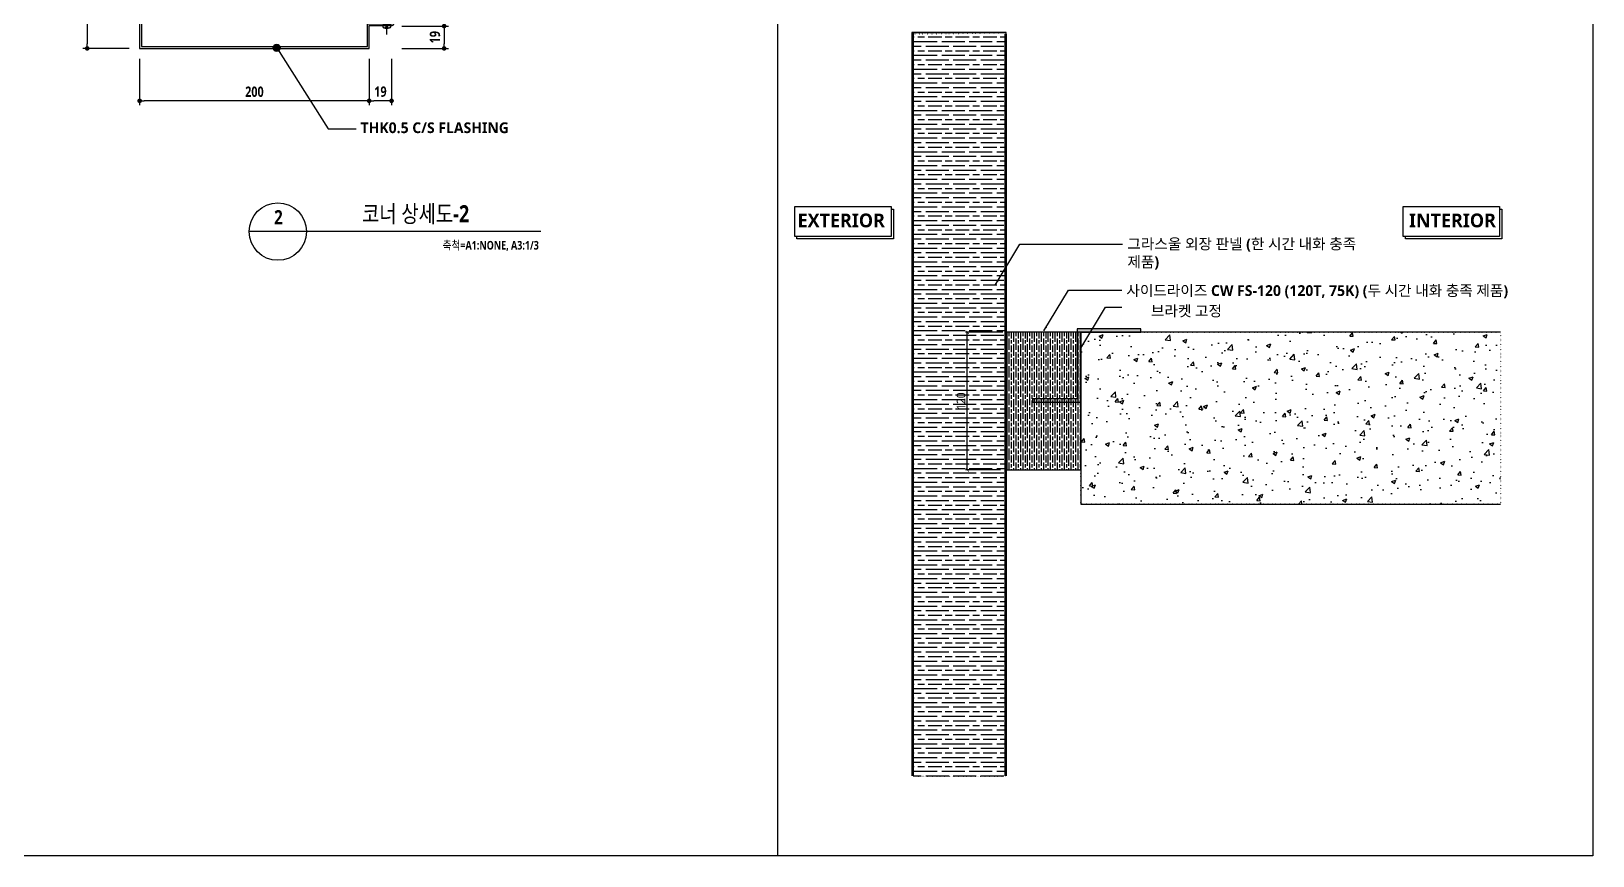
# Model space of a CAD drawing. Extents: x 0 to 20413, y 0 to 2870.
# Drawn here: x 12169 to 13530, y 60 to 779 of the extents above; entities that cross this region are included whole.
import ezdxf
from ezdxf.enums import TextEntityAlignment as Align

# ---------------------------------------------------------------- set-up
doc = ezdxf.new("R2010")
doc.units = 0
doc.linetypes.add('CEN', pattern=[62, 60, -1, 0, -1])
doc.linetypes.add('DOT2', pattern=[0.125, 0, -0.125])
doc.layers.get('Defpoints').update_dxf_attribs({"color": 151})
for name, color, linetype in [('0000_SAMOO CHECK_20121006', 10, 'Continuous'), ('AA-BORD', 7, 'Continuous'), ('AA-ELEV-XXXX-N1', 1, 'Continuous'), ('AA-MKXM', 7, 'Continuous'), ('AA-XXXX-CNTL5', 5, 'CEN'), ('AA-XXXX-DIMS', 7, 'Continuous'), ('AZ-CNTL', 1, 'CEN'), ('DIMS', 8, 'Continuous'), ('Leader', 8, 'Continuous'), ('sdim', 5, 'Continuous'), ('TEXT', 4, 'Continuous'), ('~FLASHING', 200, 'Continuous')]:
    doc.layers.add(name, color=color, linetype=linetype)
doc.styles.add('ANU-TEXT 0', font='NanumGothicBold.ttf', dxfattribs={"width": 0.8})
doc.styles.add('돋움', font='NanumGothicBold.ttf')
doc.styles.add('맑은고딕', font='malgun.ttf', dxfattribs={"width": 0.9})
doc.dimstyles.new('ANU 1', dxfattribs={"dimscale": 50, "dimtxt": 3, "dimasz": 1.33, "dimexe": 1.25, "dimexo": 3, "dimgap": 1, "dimtad": 1, "dimdec": 0, "dimrnd": 1, "dimzin": 0, "dimdsep": 46, "dimlunit": 6, "dimtxsty": 'ANU-TEXT 0', "dimblk": 'DOT', "dimcen": 5, "dimclrd": 7, "dimclre": 7, "dimclrt": 3, "dimadec": 0, "dimazin": 0, "dimtfac": 1, "dimtdec": 0, "dimtix": 1, "dimtmove": 2, "dimatfit": 1, "dimldrblk": 'DOT', "dimfxl": 2, "dimtolj": 1, "dimtzin": 0, "dimarcsym": 0})
doc.dimstyles.new('chm-1.5', dxfattribs={"dimscale": 1.5, "dimtxt": 3.5, "dimasz": 2, "dimexe": 1, "dimexo": 3, "dimgap": 1, "dimtad": 1, "dimdec": 1, "dimdsep": 46, "dimtxsty": '맑은고딕', "dimblk": 'ARCHTICK', "dimcen": -1, "dimclrd": 150, "dimclre": 150, "dimclrt": 3, "dimadec": 1, "dimazin": 2, "dimtfac": 1, "dimtdec": 1, "dimtix": 1, "dimtmove": 2, "dimatfit": 2, "dimfxl": 1, "dimtolj": 1, "dimarcsym": 1})
doc.dimstyles.new('chm-2', dxfattribs={"dimscale": 2, "dimtxt": 3.1, "dimasz": 2, "dimexe": 1, "dimexo": 3, "dimgap": 1, "dimtad": 1, "dimdec": 1, "dimdsep": 46, "dimtxsty": '맑은고딕', "dimblk": 'ARCHTICK', "dimcen": -1, "dimclrd": 150, "dimclre": 150, "dimclrt": 3, "dimadec": 1, "dimazin": 0, "dimtfac": 1, "dimtdec": 1, "dimtix": 1, "dimtmove": 2, "dimatfit": 2, "dimfxl": 1, "dimtolj": 1, "dimarcsym": 1})

# ---------------------------------------------------------------- blocks, each defined once
blk = doc.blocks.new('SFSEFSE33FF')
at = {"layer": '~FLASHING'}
for p, q in [((1236101.1, -399339.7), (1236101.1, -399359.7)), ((1236102.6, -399339.7), (1236102.6, -399361.2)), ((1236104.1, -399339.7), (1236104.1, -399349.7)), ((1236102.6, -399349.7), (1236104.1, -399349.7)), ((1236101.1, -399359.7), (1236081.1, -399359.7)), ((1236081.1, -399359.7), (1236081.1, -399559.7)), ((1236102.6, -399361.2), (1236082.6, -399361.2)), ((1236082.6, -399361.2), (1236082.6, -399558.2)), ((1236279.6, -399558.2), (1236279.6, -399538.2)), ((1236279.6, -399538.2), (1236301.1, -399538.2)), ((1236281.1, -399559.7), (1236281.1, -399539.7)), ((1236281.1, -399539.7), (1236301.1, -399539.7)), ((1236291.1, -399536.7), (1236301.1, -399536.7)), ((1236291.1, -399538.2), (1236291.1, -399536.7)), ((1236081.1, -399559.7), (1236281.1, -399559.7)), ((1236082.6, -399558.2), (1236279.6, -399558.2))]:
    blk.add_line(p, q, dxfattribs=at)
for centre, start, end in [((1236102.6, -399339.7), 0, 180), ((1236301.1, -399538.2), 270, 90)]:
    blk.add_arc(centre, 1.5, start, end, dxfattribs=at)
blk = doc.blocks.new('aas')
at = {"layer": 'AA-ELEV-XXXX-N1'}
for p, q in [((2.6, 3.5), (1.6, 3.5)), ((2.6, -3.5), (2.6, 3.5)), ((2.6, 1.5), (3.3, 1.5)), ((3.1, -0.1), (3.5, 2)), ((3.1, -0.1), (3.3, 1.5)), ((3.4, 2), (3.3, 1.5)), ((3.3, -0.1), (3.6, 1.9)), ((3.3, -0.1), (3.8, 1.5)), ((3.6, 2), (3.8, 1.5)), ((3.8, 1.5), (4.5, 1.5)), ((3.9, -1.5), (4.5, 1.5)), ((4.1, -2), (4.7, 2)), ((4.2, -2), (4.8, 1.9)), ((4.4, -1.5), (5, 1.5)), ((4.7, 2), (4.5, 1.5)), ((4.8, 2), (5, 1.5)), ((5, 1.5), (5.7, 1.5)), ((5.1, -1.5), (5.7, 1.5)), ((5.3, -2), (6, 2)), ((5.4, -2), (6.1, 1.9)), ((5.6, -1.5), (6.2, 1.5)), ((5.9, 2), (5.7, 1.5)), ((6, 2), (6.2, 1.5)), ((6.2, 1.5), (7, 1.5)), ((6.3, -1.5), (7, 1.5)), ((6.5, -2), (7.2, 2)), ((6.6, -2), (7.3, 1.9)), ((6.8, -1.5), (7.5, 1.5)), ((7.2, 2), (7, 1.5)), ((7.3, 2), (7.5, 1.5)), ((7.5, 1.5), (8.2, 1.5)), ((7.6, -1.5), (8.2, 1.5)), ((7.8, -2), (8.4, 2)), ((7.9, -2), (8.5, 1.9)), ((8.1, -1.5), (8.7, 1.5)), ((8.4, 2), (8.2, 1.5)), ((8.5, 2), (8.7, 1.5)), ((8.7, 1.5), (9.4, 1.5)), ((8.8, -1.5), (9.4, 1.5)), ((9, -2), (9.7, 2)), ((9.1, -2), (9.8, 1.9)), ((9.3, -1.5), (9.9, 1.5)), ((9.6, 2), (9.4, 1.5)), ((9.7, 2), (9.9, 1.5)), ((9.9, 1.5), (10.7, 1.5)), ((10, -1.5), (10.7, 1.5)), ((10.2, -2), (10.9, 2)), ((10.3, -2), (11, 1.9)), ((10.5, -1.5), (11.2, 1.5)), ((10.9, 2), (10.7, 1.5)), ((11, 2), (11.2, 1.5)), ((11.2, 1.5), (11.9, 1.5)), ((11.3, -1.5), (11.9, 1.5)), ((11.5, -2), (12.1, 2)), ((11.6, -2), (12.2, 1.9)), ((11.8, -1.5), (12.4, 1.5)), ((12.1, 2), (11.9, 1.5)), ((12.2, 2), (12.4, 1.5)), ((12.4, 1.5), (13.1, 1.5)), ((12.5, -1.5), (13.1, 1.5)), ((12.7, -2), (13.4, 2)), ((12.8, -2), (13.5, 1.9)), ((13, -1.5), (13.6, 1.5)), ((13.3, 2), (13.1, 1.5)), ((13.4, 2), (13.6, 1.5)), ((13.6, 1.5), (14.4, 1.5)), ((13.7, -1.5), (14.4, 1.5)), ((13.9, -2), (14.6, 2)), ((14, -2), (14.7, 1.9)), ((14.2, -1.5), (14.9, 1.5)), ((14.6, 2), (14.4, 1.5)), ((14.7, 2), (14.9, 1.5)), ((14.9, 1.5), (16, 1.5)), ((15, -1.5), (15.6, 1.5)), ((15.2, -2), (15.8, 1.5)), ((15.3, -2), (15.8, 1.3)), ((15.8, 1.5), (15.8, 0)), ((16, 1.5), (18.4, 0.4)), ((1.6, -3.5), (2.6, -3.5)), ((2.6, -1.5), (3.9, -1.5)), ((4.1, -2), (3.9, -1.5)), ((4.2, -2), (4.4, -1.5)), ((4.4, -1.5), (5.1, -1.5)), ((5.3, -2), (5.1, -1.5)), ((5.4, -2), (5.6, -1.5)), ((5.6, -1.5), (6.3, -1.5)), ((6.5, -2), (6.3, -1.5)), ((6.6, -2), (6.8, -1.5)), ((6.8, -1.5), (7.6, -1.5)), ((7.8, -2), (7.6, -1.5)), ((7.9, -2), (8.1, -1.5)), ((8.1, -1.5), (8.8, -1.5)), ((9, -2), (8.8, -1.5)), ((9.1, -2), (9.3, -1.5)), ((9.3, -1.5), (10, -1.5)), ((10.2, -2), (10, -1.5)), ((10.3, -2), (10.5, -1.5)), ((10.5, -1.5), (11.3, -1.5)), ((11.5, -2), (11.3, -1.5)), ((11.6, -2), (11.8, -1.5)), ((11.8, -1.5), (12.5, -1.5)), ((12.7, -2), (12.5, -1.5)), ((12.8, -2), (13, -1.5)), ((13, -1.5), (13.7, -1.5)), ((13.9, -2), (13.7, -1.5)), ((14, -2), (14.2, -1.5)), ((14.2, -1.5), (15, -1.5)), ((15.2, -2), (15, -1.5)), ((15.3, -2), (15.5, -1.5)), ((15.5, -1.5), (15.8, 0)), ((15.5, -1.5), (16, -1.5)), ((16, -1.5), (18.4, -0.4))]:
    blk.add_line(p, q, dxfattribs=at)
blk.add_lwpolyline([(0.4, 2.5), (0.6, 2.3), (0.6, 2.1), (0.7, 1.8), (0.6, 1.5), (0.6, 1.3), (0.5, 1), (0.5, 0.8), (0.5, 0.7), (0.5, 0.6), (0.6, 0.5), (0.8, 0.5), (1, 0.5), (1.2, 0.5), (1.4, 0.5), (1.6, 0.5), (1.8, 0.5), (1.9, 0.4), (2, 0.3), (2, 0.1), (2.1, 0), (2, -0.1), (2, -0.3), (1.9, -0.4), (1.8, -0.5), (1.6, -0.5), (1.4, -0.5), (1.2, -0.5), (1, -0.5), (0.8, -0.5), (0.6, -0.5), (0.5, -0.6), (0.5, -0.7), (0.5, -0.8), (0.5, -1), (0.6, -1.3), (0.6, -1.5), (0.7, -1.8), (0.6, -2.1), (0.6, -2.3), (0.4, -2.5)], dxfattribs=at)
for centre, radius, start, end in [((9.4, 0), 9.36, 164.205, 195.795), ((1.6, 2.2), 1.3, 90.0233, 164.4114), ((3.5, 1.9), 0.0925, 60.0754, 130.1339), ((4.8, 1.9), 0.0925, 60.0754, 130.1339), ((6, 1.9), 0.0925, 60.0754, 130.1339), ((7.2, 1.9), 0.0925, 60.0754, 130.1339), ((8.4, 1.9), 0.0925, 60.0754, 130.1339), ((9.7, 1.9), 0.0925, 60.0754, 130.1339), ((10.9, 1.9), 0.0925, 60.0754, 130.1339), ((12.1, 1.9), 0.0925, 60.0754, 130.1339), ((13.4, 1.9), 0.0925, 60.0754, 130.1339), ((14.6, 1.9), 0.0925, 60.0754, 130.1339), ((18.1, 0), 0.46, 305.1627, 54.8373), ((1.6, -2.2), 1.3, 195.5886, 269.9767), ((3.2, 0), 0.0602, 200.6851, 319.2729), ((4.1, -1.9), 0.0925, 240.0754, 310.1339), ((5.4, -1.9), 0.0925, 240.0754, 310.1339), ((6.6, -1.9), 0.0925, 240.0754, 310.1339), ((7.8, -1.9), 0.0925, 240.0754, 310.1339), ((9.1, -1.9), 0.0925, 240.0754, 310.1339), ((10.3, -1.9), 0.0925, 240.0754, 310.1339), ((11.5, -1.9), 0.0925, 240.0754, 310.1339), ((12.8, -1.9), 0.0925, 240.0754, 310.1339), ((14, -1.9), 0.0925, 240.0754, 310.1339), ((15.2, -1.9), 0.0925, 240.0754, 310.1339)]:
    blk.add_arc(centre, radius, start, end, dxfattribs=at)
at = {"layer": 'AZ-CNTL', "ltscale": 10}
blk.add_line((-5.4, 0), (27.7, 0), dxfattribs=at)
blk = doc.blocks.new('_Dot')
at = {"color": 0, "linetype": 'ByBlock', "lineweight": -2}
blk.add_line((-0.5, 0), (-1, 0), dxfattribs=at)
at = {"color": 0, "linetype": 'ByBlock', "const_width": 0.5}
blk.add_lwpolyline([(-0.25, 0, 1), (0.25, 0, 1)], format="xyb", close=True, dxfattribs=at)
blk = doc.blocks.new('*D193')
at = {"layer": 'AA-XXXX-DIMS', "color": 7, "lineweight": -2}
for p, q in [((12254.9, 963.7), (12214.4, 963.7)), ((12218.2, 959.8), (12218.2, 767.7)), ((12254.9, 763.7), (12214.4, 763.7))]:
    blk.add_line(p, q, dxfattribs=at)
at = {"layer": 'Defpoints', "color": 0}
for p in [(12263.9, 963.7), (12218.2, 763.7), (12263.9, 763.7)]:
    blk.add_point(p, dxfattribs=at)
at = {"layer": 'AA-XXXX-DIMS', "color": 7, "linetype": 'ByBlock', "lineweight": -2, "xscale": 3.99, "yscale": 3.99, "zscale": 3.99}
for p, rotation in [((12218.2, 963.7), 90), ((12218.2, 763.7), 270)]:
    blk.add_blockref('_Dot', p, dxfattribs=dict(at, rotation=rotation))
at = {"layer": 'AA-XXXX-DIMS', "color": 3, "insert": (12210.2, 863.7), "char_height": 9, "attachment_point": 5, "rotation": 90, "style": 'ANU-TEXT 0'}
blk.add_mtext('\\A1;200', dxfattribs=at)
blk = doc.blocks.new('*D195')
at = {"layer": 'AA-XXXX-DIMS', "color": 7, "lineweight": -2}
for p, q in [((12263.9, 754.7), (12263.9, 714.3)), ((12463.9, 754.7), (12463.9, 714.3)), ((12459.9, 718), (12267.9, 718))]:
    blk.add_line(p, q, dxfattribs=at)
at = {"layer": 'Defpoints', "color": 0}
for p in [(12263.9, 763.7), (12463.9, 763.7), (12263.9, 718)]:
    blk.add_point(p, dxfattribs=at)
at = {"layer": 'AA-XXXX-DIMS', "color": 7, "linetype": 'ByBlock', "lineweight": -2, "xscale": 3.99, "yscale": 3.99, "zscale": 3.99, "rotation": 180}
blk.add_blockref('_Dot', (12263.9, 718), dxfattribs=at)
at = {"layer": 'AA-XXXX-DIMS', "color": 7, "linetype": 'ByBlock', "lineweight": -2, "xscale": 3.99, "yscale": 3.99, "zscale": 3.99}
blk.add_blockref('_Dot', (12463.9, 718), dxfattribs=at)
at = {"layer": 'AA-XXXX-DIMS', "color": 3, "insert": (12363.9, 725.9), "char_height": 9, "attachment_point": 5, "style": 'ANU-TEXT 0'}
blk.add_mtext('\\A1;200', dxfattribs=at)
blk = doc.blocks.new('*D196')
at = {"layer": 'AA-XXXX-DIMS', "color": 7, "lineweight": -2}
for p, q in [((12463.9, 754.7), (12463.9, 714.3)), ((12483.4, 754.7), (12483.4, 714.3)), ((12479.4, 718), (12467.9, 718))]:
    blk.add_line(p, q, dxfattribs=at)
at = {"layer": 'Defpoints', "color": 0}
for p in [(12463.9, 763.7), (12483.4, 763.7), (12463.9, 718)]:
    blk.add_point(p, dxfattribs=at)
at = {"layer": 'AA-XXXX-DIMS', "color": 7, "linetype": 'ByBlock', "lineweight": -2, "xscale": 3.99, "yscale": 3.99, "zscale": 3.99, "rotation": 180}
blk.add_blockref('_Dot', (12463.9, 718), dxfattribs=at)
at = {"layer": 'AA-XXXX-DIMS', "color": 7, "linetype": 'ByBlock', "lineweight": -2, "xscale": 3.99, "yscale": 3.99, "zscale": 3.99}
blk.add_blockref('_Dot', (12483.4, 718), dxfattribs=at)
at = {"layer": 'AA-XXXX-DIMS', "color": 3, "insert": (12473.7, 726), "char_height": 9, "attachment_point": 5, "style": 'ANU-TEXT 0'}
blk.add_mtext('\\A1;19', dxfattribs=at)
blk = doc.blocks.new('*D198')
at = {"layer": 'AA-XXXX-DIMS', "color": 7, "lineweight": -2}
for p, q in [((12492.4, 783.2), (12532.9, 783.2)), ((12529.2, 779.3), (12529.2, 767.7)), ((12492.4, 763.7), (12532.9, 763.7))]:
    blk.add_line(p, q, dxfattribs=at)
at = {"layer": 'Defpoints', "color": 0}
for p in [(12483.4, 783.2), (12483.4, 763.7), (12529.2, 763.7)]:
    blk.add_point(p, dxfattribs=at)
at = {"layer": 'AA-XXXX-DIMS', "color": 7, "linetype": 'ByBlock', "lineweight": -2, "xscale": 3.99, "yscale": 3.99, "zscale": 3.99}
for p, rotation in [((12529.2, 783.2), 90), ((12529.2, 763.7), 270)]:
    blk.add_blockref('_Dot', p, dxfattribs=dict(at, rotation=rotation))
at = {"layer": 'AA-XXXX-DIMS', "color": 3, "insert": (12521.2, 773.5), "char_height": 9, "attachment_point": 5, "rotation": 90, "style": 'ANU-TEXT 0'}
blk.add_mtext('\\A1;19', dxfattribs=at)
blk = doc.blocks.new('_ArchTick')
at = {"color": 0, "linetype": 'ByBlock', "const_width": 0.15}
blk.add_lwpolyline([(-0.5, -0.5), (0.5, 0.5)], dxfattribs=at)
blk = doc.blocks.new('*D268')
at = {"layer": 'Defpoints', "color": 0}
for p in [(12985, 516.3), (13020.4, 516.3), (13018.4, 396.3)]:
    blk.add_point(p, dxfattribs=at)
at = {"layer": 'DIMS', "color": 150, "lineweight": -2, "ltscale": 5}
for p, q in [((13015.9, 516.3), (12983.5, 516.3)), ((12985, 396.3), (12985, 516.3)), ((13013.9, 396.3), (12983.5, 396.3))]:
    blk.add_line(p, q, dxfattribs=at)
at = {"layer": 'DIMS', "color": 150, "linetype": 'ByBlock', "lineweight": -2, "xscale": 3, "yscale": 3, "zscale": 3}
for p, rotation in [((12985, 516.3), 90), ((12985, 396.3), 270)]:
    blk.add_blockref('_ArchTick', p, dxfattribs=dict(at, rotation=rotation))
at = {"layer": 'DIMS', "color": 3, "insert": (12979.6, 456.3), "char_height": 7.5, "attachment_point": 5, "rotation": 90, "style": '맑은고딕'}
blk.add_mtext('\\A1;120', dxfattribs=at)

msp = doc.modelspace()

# ---------------------------------------------------------------- hatches: boundary and pattern name
h = msp.add_hatch(color=256)
h.dxf.hatch_style = 1
h.paths.add_polyline_path([(12386.39, 764.21, 1), (12380.18, 764.21, 1)])
at = {"layer": 'DIMS'}
h = msp.add_hatch(color=2, dxfattribs=at)
h.dxf.hatch_style = 1
h.paths.add_polyline_path([(13041.91, 455.36), (13083.83, 455.36), (13083.83, 516.34), (13136.32, 516.34), (13136.32, 519.34), (13080.83, 519.34), (13080.83, 458.36), (13041.91, 458.36)])
h = msp.add_hatch(dxfattribs=at)
h.set_pattern_fill('GOST_WOOD', color=3)
h.set_pattern_definition([(90, (-20950.398, 548.8766), (6, -4e-16), [10, -2]), (90, (-20948.398, 546.8766), (6, -4e-16), [6, -1.5, 3, -1.5]), (90, (-20946.398, 543.8766), (6, -4e-16), [10, -2])])
h.paths.add_polyline_path([(13019.44, 396.34), (13083.83, 396.34), (13083.83, 516.34), (13019.44, 516.34)])
h = msp.add_hatch(dxfattribs=at)
h.set_pattern_fill('AR-CONC', color=9, scale=0.2)
h.set_pattern_definition([(50, (14025.983, 1729.296), (36.43693, -3.1878), [3.81, -41.91]), (355, (14025.983, 1729.296), (-7.0487, 38.2114), [3.048, -33.5281]), (100.4514, (14029.02, 1729.03), (29.38825, 35.02355), [3.238, -35.61805]), (46.1842, (14025.983, 1739.456), (54.2158, -8.4085), [5.715, -62.865]), (96.6356, (14030.5, 1738.756), (47.4808, 49.4852), [4.857, -53.4271]), (351.184, (14025.983, 1739.456), (47.4808, 49.4852), [4.572, -50.292]), (21, (14031.063, 1736.916), (30.3229, -20.45304), [3.81, -41.91]), (326, (14031.063, 1736.916), (12.3604, 36.8376), [3.048, -33.528]), (71.4514, (14033.59, 1735.212), (42.6833, 16.38455), [3.238, -35.618]), (37.5, (14025.983, 1729.296), (0.61772, 16.91101), [0, -33.1216, 0, -34.036, 0, -33.655]), (7.5, (14025.983, 1729.296), (13.36393, 20.03611), [0, -19.4056, 0, -32.3596, 0, -12.827]), (327.5, (14014.655, 1729.296), (27.11812, -1.14575), [0, -12.7, 0, -39.624, 0, -52.578]), (317.5, (14009.575, 1729.296), (29.62584, 5.0853), [0, -16.51, 0, -26.3144, 0, -37.338])])
h.paths.add_polyline_path([(13083.83, 516.34), (13449.55, 516.34), (13449.55, 366.34), (13083.83, 366.34)])
at = {"layer": 'sdim'}
h = msp.add_hatch(dxfattribs=at)
h.set_pattern_fill('GOST_WOOD', color=9, scale=2, angle=90)
h.set_pattern_definition([(180, (-255841.217, -237298.608), (1e-14, 12), [20, -4]), (180, (-255837.217, -237294.608), (1e-14, 12), [12, -3, 6, -3]), (180, (-255831.217, -237290.608), (1e-14, 12), [20, -4])])
h.paths.add_polyline_path([(12938.03, 776.25), (13018.03, 777.42), (13018.03, 129.08), (12938.03, 129.08)])

# ---------------------------------------------------------------- linework, layer by layer
for p, q in [((12820, 60), (12820, 1722)), ((13530, 60), (11400, 60))]:
    msp.add_line(p, q)
at = {"color": 9, "linetype": 'DOT2', "ltscale": 10}
msp.add_lwpolyline([(12938.03, 776.25), (13018.03, 777.42), (13018.03, 777.42), (13018.03, 777.42), (13018.03, 129.08), (12938.03, 129.08)], close=True, dxfattribs=at)
at = {"color": 1, "linetype": 'ByBlock'}
for points in [[(12834.71, 625.91), (12918.76, 625.91), (12918.76, 599.89), (12834.71, 599.89)], [(13364.81, 625.91), (13448.86, 625.91), (13448.86, 599.89), (13364.81, 599.89)]]:
    msp.add_lwpolyline(points, close=True, dxfattribs=at)
for points in [[(12918.76, 623.62), (12920.66, 623.62), (12920.66, 597.61), (12836.61, 597.61), (12836.61, 599.89)], [(13448.86, 623.62), (13450.76, 623.62), (13450.76, 597.61), (13366.71, 597.61), (13366.71, 599.89)]]:
    msp.add_lwpolyline(points, dxfattribs=at)
msp.add_circle((12383.28, 764.21), 3.1)
at = {"layer": '0000_SAMOO CHECK_20121006'}
msp.add_arc((13081.83, 482.34), 1, 359.99982, 0, dxfattribs=at)
at = {"layer": 'AA-MKXM'}
msp.add_lwpolyline([(12613.45, 604.04), (12359.29, 604.04)], dxfattribs=at)
msp.add_circle((12384.29, 604.04), 25, dxfattribs=at)
at = {"layer": 'Defpoints'}
msp.add_lwpolyline([(11400, 1722), (13530, 1722), (13530, 60), (11400, 60)], close=True, dxfattribs=at)
at = {"layer": 'Defpoints', "color": 9, "linetype": 'DOT2', "ltscale": 10}
msp.add_lwpolyline([(13083.83, 516.34), (13449.55, 516.34), (13449.55, 366.34), (13083.83, 366.34)], close=True, dxfattribs=at)
at = {"layer": 'DIMS', "color": 2}
msp.add_lwpolyline([(13041.91, 455.36), (13083.83, 455.36), (13083.83, 516.34), (13136.32, 516.34), (13136.32, 519.34), (13080.83, 519.34), (13080.83, 458.36), (13041.91, 458.36)], close=True, dxfattribs=at)
at = {"layer": 'DIMS', "color": 7}
msp.add_lwpolyline([(13019.44, 396.34), (13083.83, 396.34), (13083.83, 516.34), (13019.44, 516.34)], close=True, dxfattribs=at)
at = {"layer": 'DIMS', "color": 9}
msp.add_lwpolyline([(13449.55, 516.34), (13083.83, 516.34), (13083.83, 366.34), (13449.55, 366.34)], dxfattribs=at)
at = {"layer": 'sdim', "color": 9}
for points in [[(13018.83, 777.45), (12936.83, 777.45), (12936.83, 129.82)], [(13018.03, 129.82), (13018.03, 776.25)], [(13018.83, 776.25), (13018.83, 777.45)], [(13018.83, 776.25), (13018.83, 129.82)]]:
    msp.add_lwpolyline(points, dxfattribs=at)
at = {"layer": 'sdim'}
msp.add_lwpolyline([(12938.03, 129.82), (12938.03, 777.53), (13018.03, 777.53)], dxfattribs=at)
at = {"layer": 'TEXT'}
for p, q in [((12383.28, 764.21), (12428.27, 693.5)), ((12428.27, 693.5), (12452.61, 693.5))]:
    msp.add_line(p, q, dxfattribs=at)

# ---------------------------------------------------------------- block references
at = {"layer": 'AA-ELEV-XXXX-N1', "xscale": 0.9887005819206849, "yscale": 0.9887005819206849, "zscale": 0.9887005819206849, "rotation": 90}
msp.add_blockref('aas', (12479.2, 781.17), dxfattribs=at)
at = {"layer": 'AA-XXXX-CNTL5'}
msp.add_blockref('SFSEFSE33FF', (-1223817.23, 400323.43), dxfattribs=at)

# ---------------------------------------------------------------- texts
at = {"layer": 'AA-BORD', "color": 3, "lineweight": -3, "style": '돋움'}
msp.add_text('THK0.5 C/S FLASHING', height=9.36, dxfattribs=at).set_placement((12456.35, 694.57), align=Align.MIDDLE_LEFT)
for s, p in [('EXTERIOR', (12837.12, 607.76)), ('INTERIOR', (13369.89, 607.76))]:
    msp.add_text(s, height=12, dxfattribs=at).set_placement(p)
at = {"layer": 'AA-BORD', "color": 3, "lineweight": -3, "char_height": 9.36, "attachment_point": 1, "style": '돋움'}
for s, insert, width in [('그라스울 외장 판넬 (한 시간 내화 충족 제품)', (13124.55, 597.97), 212.4651), ('사이드라이즈 CW FS-120 (120T, 75K) (두 시간 내화 충족 제품)', (13123.69, 557.3), 356.688), ('브라켓 고정', (13145.05, 539.57), 155.9675)]:
    msp.add_mtext(s, dxfattribs=dict(at, insert=insert, width=width))
at = {"layer": 'AA-MKXM', "color": 2, "style": 'ANU-TEXT 0', "width": 0.8}
msp.add_text('코너 상세도-2', height=15, dxfattribs=at).set_placement((12551.04, 612.06), align=Align.RIGHT)
msp.add_text('2', height=12.5, dxfattribs=at).set_placement((12381.07, 616.54), align=Align.MIDDLE_LEFT)
at = {"layer": 'AA-MKXM', "color": 6, "style": 'ANU-TEXT 0', "width": 0.8}
msp.add_text('축척=A1:NONE, A3:1/3', height=7.5, dxfattribs=at).set_placement((12527.88, 592.14), align=Align.MIDDLE_LEFT)

# ---------------------------------------------------------------- dimensions: what is measured, and where the dimension line sits
at = {"layer": 'AA-XXXX-DIMS'}
for base, p1, p2, angle, picture, middle in [((12218.17, 763.74), (12263.91, 963.74), (12263.91, 763.74), 270, '*D193', (12210.22, 863.74)), ((12529.15449432, 763.74377981), (12483.41295458, 783.24377981), (12483.41295458, 763.74377981), 270, '*D198', (12521.187875, 773.49377981)), ((12263.91, 718), (12463.91, 763.74), (12263.91, 763.74), 180, '*D195', (12363.91, 725.95)), ((12463.91295458, 718.00224007), (12483.41295458, 763.74377981), (12463.91295458, 763.74377981), 180, '*D196', (12473.66295458, 725.96885939))]:
    dim = msp.add_linear_dim(base=base, p1=p1, p2=p2, angle=angle, dimstyle='ANU 1', override={"dimscale": 3}, dxfattribs=at)
    dim.commit()
    dim.dimension.update_dxf_attribs({"geometry": picture, "text_midpoint": middle})
at = {"layer": 'DIMS', "color": 7, "ltscale": 5}
dim = msp.add_linear_dim(base=(12984.95, 516.34), p1=(13018.38, 396.34), p2=(13020.44, 516.34), angle=90, dimstyle='chm-1.5', override={"dimtxt": 5}, dxfattribs=at)
dim.commit()
dim.dimension.update_dxf_attribs({"geometry": '*D268', "text_midpoint": (12979.56, 456.34)})

# ---------------------------------------------------------------- leaders
at = {"layer": 'Leader', "color": 2}
for points in [[(13009.36, 557.44), (13030.72, 593.13), (13120.39, 593.13)], [(13051.8, 517.42), (13073.16, 553.12), (13119.53, 553.12)], [(13083.98, 502.49), (13105.33, 538.18), (13119.55, 538.18)]]:
    msp.add_leader(points, dimstyle='chm-2', override={"dimscale": 1.5, "dimasz": 3, "dimtad": 0}, dxfattribs=at)

doc.saveas('drawing.dxf')
